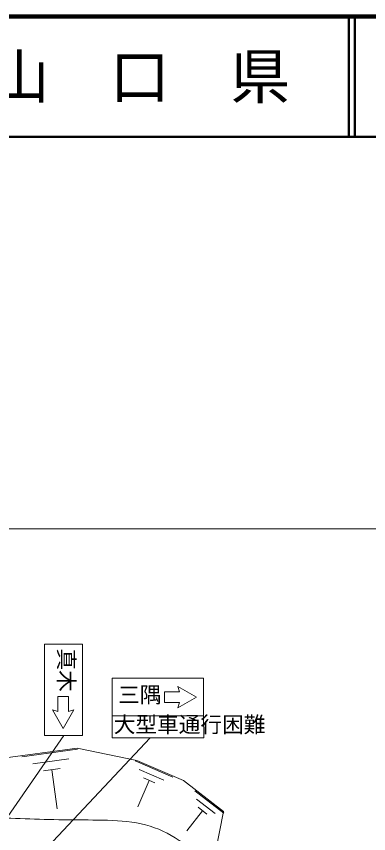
# Model space of a CAD drawing. Units: millimetres, scale not verified. Extents: x 40000 to 680000, y 20000 to 380000.
# Drawn here: x 340111 to 369398, y 312145 to 380000 of the extents above; entities that cross this region are included whole.
import ezdxf
from ezdxf.enums import TextEntityAlignment as Align

# ---------------------------------------------------------------- set-up
doc = ezdxf.new("R2010")
doc.units = ezdxf.units.MM
doc.header["$LTSCALE"] = 1000
for name, color, linetype, lineweight in [('M-BGD', 7, 'Continuous', 13), ('M-STR-HTXT', 7, 'Continuous', 13), ('M-TTL', 2, 'Continuous', 140), ('M-TTL-LINE', 7, 'Continuous', 50), ('M-TTL-TXT', 7, 'Continuous', 13)]:
    doc.layers.add(name, color=color, linetype=linetype, lineweight=lineweight)
doc.styles.add('ＭＳ ゴシック', font='')
doc.styles.get('ＭＳ ゴシック').set_extended_font_data('MS Gothic')

msp = doc.modelspace()

# ---------------------------------------------------------------- linework, layer by layer
at = {"layer": 'M-BGD'}
for p, q in [((345177, 319253), (337296, 318182)), ((340567, 318526), (345189, 319155)), ((350124, 318232), (345177, 319253)), ((341470, 317945), (344477, 318354)), ((349989, 318181), (353127, 316833)), ((353996, 316568), (350124, 318232)), ((342372, 317360), (343758, 317549)), ((343506, 314216), (343068, 317456)), ((350335, 317476), (352374, 316598)), ((350206, 314367), (351154, 316567)), ((350680, 316770), (351621, 316362)), ((357339, 313978), (353996, 316568)), ((354947, 315704), (357350, 313843)), ((355091, 315020), (356650, 313807)), ((355229, 314333), (355951, 313772)), ((354284, 312369), (355590, 314053)), ((356579, 310178), (357339, 313978))]:
    msp.add_line(p, q, dxfattribs=at)
msp.add_open_spline([(356776, 309075), (355144, 310513), (353512, 311952), (351596, 312642), (349655, 313341), (347423, 313272), (345257, 313280), (343078, 313288), (340964, 313374), (338851, 313459)], degree=3, knots=[0, 0, 0, 0, 1, 1, 1, 2, 2, 2, 3, 3, 3, 3], dxfattribs=at)
at = {"layer": 'M-STR-HTXT'}
for p, q in [((200895, 337448), (437467, 337448)), ((342448, 327884), (345600, 327884)), ((342448, 320283), (342448, 327884)), ((348070, 321914), (348070, 325066)), ((355075, 323474), (353535, 324363)), ((353662, 323922), (353535, 324363)), ((353535, 322585), (355075, 323474)), ((353662, 323026), (353535, 322585)), ((343119, 322419), (344008, 320879)), ((343560, 322292), (343119, 322419)), ((344008, 320879), (344897, 322419)), ((344457, 322292), (344897, 322419)), ((355671, 321914), (348070, 321914)), ((348070, 320090), (348070, 321914)), ((344070, 320283), (333784, 305487)), ((351222, 320091), (336471, 304396))]:
    msp.add_line(p, q, dxfattribs=at)
for points in [[(345600, 327884), (345600, 320283), (342448, 320283), (342448, 327884)], [(348070, 325066), (355671, 325066), (355671, 321914), (348070, 321914)], [(353662, 323026), (352418, 323026), (352418, 323922), (353662, 323922)], [(343560, 322292), (343560, 323536), (344457, 323536), (344457, 322292)], [(348070, 321914), (355671, 321914), (355683, 320092), (348070, 320090)]]:
    msp.add_lwpolyline(points, dxfattribs=at)
at = {"layer": 'M-TTL'}
msp.add_line((680000, 380000), (40000, 380000), dxfattribs=at)
at = {"layer": 'M-TTL-LINE'}
for p, q in [((367750, 380000), (367750, 370000)), ((368250, 380000), (368250, 370000)), ((40000, 370000), (680000, 370000))]:
    msp.add_line(p, q, dxfattribs=at)

# ---------------------------------------------------------------- texts
at = {"layer": 'M-STR-HTXT', "style": 'ＭＳ ゴシック'}
msp.add_text('真木', height=1320, rotation=270, dxfattribs=at).set_placement((343222, 327522), align=Align.BOTTOM_LEFT)
for s, p in [('三隅', (348574, 322622)), ('大型車通行困難', (348210, 320150))]:
    msp.add_text(s, height=1320, dxfattribs=at).set_placement(p, align=Align.BOTTOM_LEFT)
at = {"layer": 'M-TTL-TXT', "style": 'ＭＳ ゴシック'}
msp.add_text('山\u3000口\u3000県', height=3666, dxfattribs=at).set_placement((350375, 375000), align=Align.MIDDLE_CENTER)

doc.saveas('drawing.dxf')
